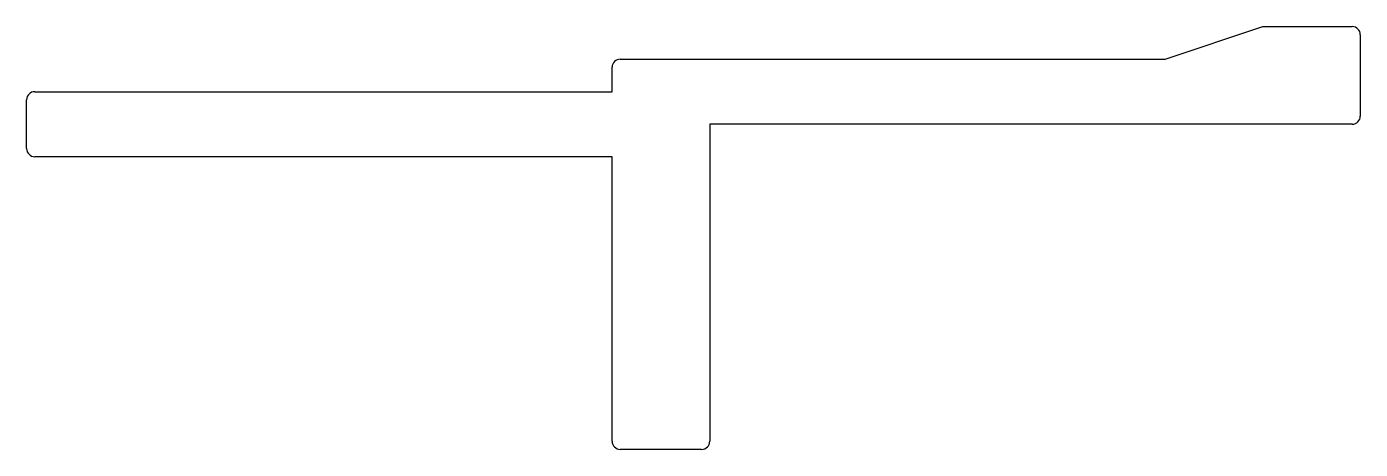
# Model space of a CAD drawing. Extents: x 2496 to 2537, y 2049.7 to 2062.7.
import ezdxf

# ---------------------------------------------------------------- set-up
doc = ezdxf.new("R2010")
doc.units = 0
doc.layers.get('0').update_dxf_attribs({"linetype": 'CONTINUOUS'})

msp = doc.modelspace()

# ---------------------------------------------------------------- linework, layer by layer
for p, q in [((2531.009, 2061.737), (2534.009, 2062.737)), ((2534.009, 2062.737), (2536.759, 2062.737)), ((2537.009, 2062.487), (2537.009, 2059.987)), ((2514.009, 2060.737), (2514.009, 2061.487)), ((2514.259, 2061.737), (2531.009, 2061.737)), ((2496.259, 2060.737), (2514.009, 2060.737)), ((2496.009, 2058.987), (2496.009, 2060.487)), ((2536.759, 2059.737), (2517.009, 2059.737)), ((2517.009, 2059.737), (2517.009, 2049.987)), ((2514.009, 2058.737), (2496.259, 2058.737)), ((2514.009, 2049.987), (2514.009, 2058.737)), ((2516.759, 2049.737), (2514.259, 2049.737))]:
    msp.add_line(p, q)
for centre, start, end in [((2536.759, 2062.487), 0, 90), ((2514.259, 2061.487), 90, 180), ((2496.259, 2060.487), 90, 180), ((2536.759, 2059.987), 270, 0), ((2496.259, 2058.987), 180, 270), ((2514.259, 2049.987), 180, 270), ((2516.759, 2049.987), 270, 0)]:
    msp.add_arc(centre, 0.25, start, end)

doc.saveas('drawing.dxf')
